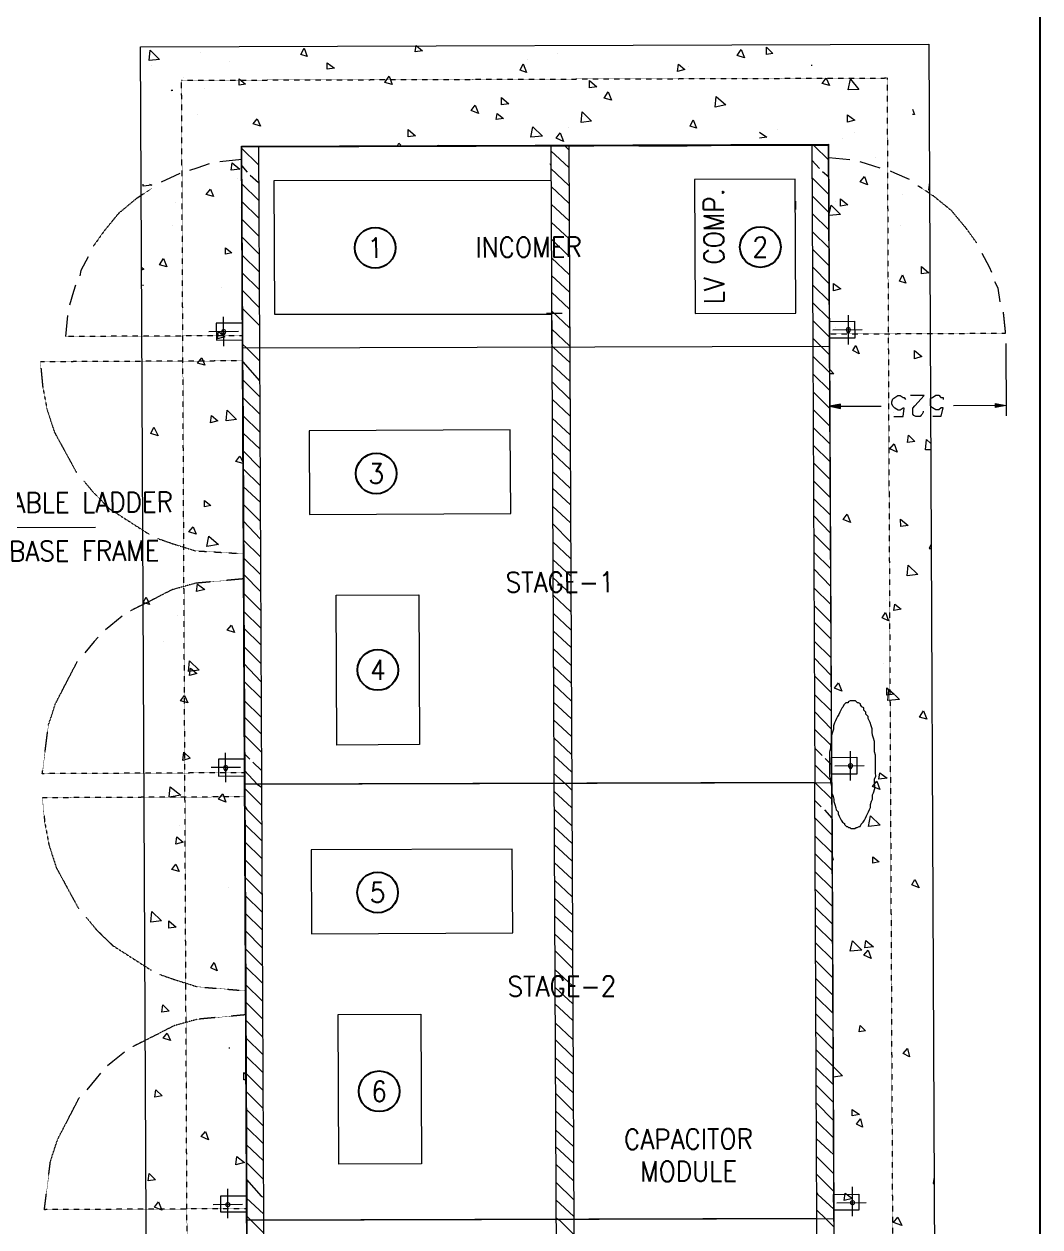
# Model space of a CAD drawing. Header units: metres. Extents: x 841183 to 1048542, y 259326 to 317714.
# Drawn here: x 886673 to 889702, y 266309 to 269896 of the extents above; entities that cross this region are included whole.
import ezdxf
from ezdxf.enums import TextEntityAlignment as Align

# ---------------------------------------------------------------- set-up
doc = ezdxf.new("R2010")
doc.units = ezdxf.units.M
doc.linetypes.add('PDF_IMPORT', pattern=[1, 0.8, -0.2])
for name, color, linetype in [('PDF_Geometry', 7, 'Continuous'), ('PDF_Solid Fills', 7, 'Continuous'), ('TIP - FENCE', 2, 'Continuous')]:
    doc.layers.add(name, color=color, linetype=linetype)
doc.styles.add('romans', font='romans.shx', dxfattribs={"width": 0.85})
doc.linetypes.add('FENCELINE2', pattern='A,0.25,-0.1,[132,ltypeshp.shx,S=0.1,R=0,X=-0.1,Y=0],-0.1,1', length=1.45)

# ---------------------------------------------------------------- blocks, each defined once
blk = doc.blocks.new('CAP-2')
at = {"color": 252, "ltscale": 20}
for centre in [(5346.602864850312, 7022.911624262342), (6494.856027651345, 7019.786624262284), (5346.602864850312, 6349.80752534495), (5348.423457131954, 5764.291620473261), (5344.782272568671, 5100.618858590897), (5346.602864850312, 4507.80566623999)]:
    blk.add_circle(centre, 60.67079794721212, dxfattribs=at)
at = {"layer": 'PDF_Geometry', "color": 252, "lineweight": 18}
for points in [[(4649.985957132187, 1225.229120473028), (4649.985957132187, 7625.229120473319), (6999.985957132187, 7622.104120473261), (6999.985957132187, 1222.10412047297)], [(4674.985957131954, 7584.604120473319), (4678.110957132187, 7615.854120473319), (4706.235957131954, 7587.729120473319)], [(5146.860957132187, 7593.979120473319), (5128.110957131954, 7600.229120473377), (5137.485957131954, 7618.979120473319)], [(5490.610957132187, 7609.604120473319), (5468.735957131954, 7606.479120473319), (5471.860957132187, 7625.229120473319)], [(6449.985957132187, 7584.604120473261), (6428.110957132187, 7590.854120473261), (6440.610957132187, 7609.604120473261)], [(6534.360957131954, 7597.104120473319), (6515.610957132187, 7593.979120473319), (6515.610957132187, 7615.854120473261)], [(5228.110957132187, 7559.604120473319), (5206.235957132187, 7556.479120473319), (5206.235957132187, 7575.229120473319)], [(5799.985957132187, 7543.979120473261), (5781.235957131954, 7550.229120473261), (5790.610957132187, 7568.979120473261)], [(5399.985957131954, 7509.604120473319), (5378.110957132187, 7515.854120473319), (5390.610957132187, 7534.604120473319)], [(6271.860957132187, 7550.229120473261), (6249.985957131954, 7543.979120473261), (6253.110957132187, 7565.854120473261)], [(4962.485957132187, 7512.729120473319), (4943.735957132187, 7509.604120473319), (4943.735957132187, 7528.354120473319)], [(6009.360957132187, 7500.229120473203), (5987.485957132187, 7497.104120473261), (5987.485957132187, 7518.979120473319)], [(6703.110957132187, 7500.229120473203), (6681.235957132187, 7506.479120473261), (6693.735957132187, 7522.104120473261)], [(6759.360957132187, 7487.729120473261), (6765.610957131954, 7518.979120473319), (6790.610957132187, 7487.729120473261)], [(5746.860957131954, 7450.229120473261), (5724.985957132187, 7447.104120473261), (5724.985957132187, 7468.979120473261)], [(6053.110957131954, 7459.604120473261), (6031.235957132187, 7465.854120473261), (6043.735957132187, 7484.604120473261)], [(6362.485957132187, 7437.729120473261), (6365.610957131954, 7468.979120473261), (6393.735957132187, 7443.979120473261)], [(5656.235957132187, 7422.104120473377), (5634.360957132187, 7431.479120473319), (5646.860957132187, 7447.104120473319)], [(5962.485957132187, 7393.979120473261), (5965.610957131954, 7425.229120473261), (5993.735957132187, 7397.104120473261)], [(5006.235957131954, 7387.729120473319), (4984.360957132187, 7393.979120473319), (4996.860957132187, 7409.604120473319)], [(5731.235957132187, 7406.479120473319), (5709.360957132187, 7403.354120473319), (5712.485957131954, 7422.104120473377)], [(6306.235957132187, 7375.229120473261), (6287.485957132187, 7381.479120473203), (6296.860957131954, 7400.229120473261)], [(6778.110957132187, 7397.104120473261), (6756.235957132187, 7390.854120473261), (6756.235957132187, 7412.729120473261)], [(5468.735957131954, 7356.479120473319), (5446.860957131954, 7353.354120473319), (5446.860957131954, 7375.229120473319)], [(5812.485957132187, 7350.229120473319), (5818.735957132187, 7381.479120473319), (5846.860957131954, 7353.354120473319)], [(5909.360957131954, 7337.729120473319), (5887.485957132187, 7347.104120473319), (5899.985957132187, 7362.729120473319)], [(6699.985957132187, 7325.229120473261), (6699.985957132187, 1522.10412047297), (4949.985957132187, 1525.229120473028), (4949.985957132187, 7328.354120473319)], [(4943.735957132187, 7259.604120473319), (4918.735957131954, 7256.479120473319), (4921.860957132187, 7278.354120473319)], [(6299.985957132187, 6822.104120473203), (6599.985957132187, 6822.104120473203), (6599.985957132187, 7222.104120473261), (6299.985957132187, 7222.104120473261)], [(6815.610957132187, 7203.354120473203), (6793.735957132187, 7212.729120473261), (6806.235957131954, 7228.354120473261)], [(4865.610957131954, 7178.354120473319), (4843.735957131954, 7184.604120473319), (4856.235957131954, 7200.229120473319)], [(6699.985957132187, 7112.729120473261), (6706.235957132187, 7143.979120473203), (6734.360957132187, 7115.854120473261)], [(6756.235957132187, 7143.979120473203), (6734.360957132187, 7140.854120473203), (6734.360957132187, 7162.729120473261)], [(4918.735957131954, 7009.604120473319), (4899.985957131954, 7006.479120473261), (4899.985957131954, 7025.229120473261)], [(4724.985957132187, 6968.979120473261), (4703.110957131954, 6975.229120473319), (4715.610957131954, 6993.979120473319)], [(6996.860957132187, 6940.854120473203), (6974.985957131954, 6937.729120473261), (6974.985957131954, 6959.604120473203)], [(6928.110957131954, 6909.604120473261), (6909.360957132187, 6915.854120473261), (6918.735957132187, 6934.604120473261)], [(6734.360957132187, 6893.979120473261), (6712.485957132187, 6887.729120473203), (6712.485957132187, 6909.604120473261)], [(4871.860957131954, 6800.229120473319), (4871.860957131954, 6750.229120473319), (4949.985957132187, 6750.229120473319), (4949.985957132187, 6800.229120473319)], [(6774.985957132187, 6797.104120473261), (6774.985957132187, 6747.104120473261), (6699.985957132187, 6747.104120473261), (6699.985957132187, 6797.104120473261)], [(4896.860957131954, 6759.604120473319), (4874.985957132187, 6753.354120473319), (4878.110957131954, 6775.229120473319)], [(6787.485957132187, 6700.229120473203), (6768.735957132187, 6709.604120473203), (6778.110957132187, 6725.229120473203)], [(6974.985957131954, 6690.854120473261), (6953.110957132187, 6684.604120473203), (6953.110957132187, 6709.604120473203)], [(4837.485957131954, 6675.229120473319), (4815.610957131954, 6681.479120473319), (4828.110957132187, 6697.104120473319)], [(4899.985957131954, 6509.604120473261), (4903.110957132187, 6540.854120473319), (4931.235957131954, 6512.729120473319)], [(4874.985957132187, 6509.604120473261), (4853.110957131954, 6503.354120473261), (4856.235957131954, 6525.229120473261)], [(4696.860957131954, 6465.854120473261), (4674.985957131954, 6472.104120473261), (4684.360957132187, 6490.854120473261)], [(5746.860957131954, 6228.354120473261), (5746.860957131954, 6478.354120473261), (5146.860957132187, 6478.354120473261), (5146.860957132187, 6228.354120473261)], [(6953.110957132187, 6437.729120473261), (6931.235957132187, 6434.604120473203), (6934.360957132187, 6456.479120473261)], [(6899.985957132187, 6406.479120473203), (6878.110957132187, 6415.854120473203), (6890.610957132187, 6431.479120473203)], [(4853.110957131954, 6256.479120473261), (4834.360957132187, 6253.354120473261), (4834.360957132187, 6272.104120473261)], [(6759.360957132187, 6197.104120473203), (6737.485957131954, 6206.479120473203), (6749.985957132187, 6222.104120473203)], [(6931.235957132187, 6187.729120473203), (6909.360957132187, 6184.604120473203), (6909.360957132187, 6206.479120473203)], [(4809.360957131954, 6172.104120473261), (4787.485957132187, 6178.354120473261), (4799.985957132187, 6193.979120473261)], [(4840.610957132187, 6134.604120473261), (4846.860957132187, 6165.854120473261), (4874.985957132187, 6140.854120473261)], [(6928.110957131954, 6037.729120473203), (6931.235957132187, 6068.979120473203), (6959.360957132187, 6040.854120473203)], [(4834.360957132187, 6006.479120473203), (4809.360957131954, 6000.229120473261), (4812.485957132187, 6022.104120473203)], [(4668.735957131954, 5962.729120473203), (4649.985957132187, 5968.979120473261), (4659.360957131954, 5984.604120473203)], [(5471.860957132187, 5540.854120473261), (5224.985957131954, 5540.854120473261), (5224.985957131954, 5987.729120473261), (5471.860957132187, 5987.729120473261)], [(6871.860957132187, 5903.354120473203), (6853.110957131954, 5912.729120473203), (6862.485957132187, 5928.354120473203)], [(6909.360957132187, 5937.729120473203), (6887.485957131954, 5934.604120473203), (6890.610957132187, 5953.354120473203)], [(4921.860957132187, 5878.354120473261), (4899.985957131954, 5884.604120473203), (4912.485957131954, 5900.229120473261)], [(4784.360957131954, 5762.729120473203), (4787.485957132187, 5793.979120473261), (4815.610957131954, 5765.854120473203)], [(4809.360957131954, 5756.479120473261), (4787.485957132187, 5750.229120473203), (4790.610957131954, 5772.104120473261)], [(6731.235957131954, 5693.979120473203), (6709.360957132187, 5703.354120473145), (6721.860957132187, 5718.979120473145)], [(6887.485957131954, 5684.604120473145), (6865.610957132187, 5681.479120473145), (6865.610957132187, 5703.354120473145)], [(4781.235957131954, 5668.979120473261), (4759.360957132187, 5675.229120473261), (4771.860957132187, 5690.854120473203)], [(6762.485957132187, 5665.854120473203), (6759.360957132187, 5665.854120473203), (6756.235957132187, 5665.854120473203), (6749.985957132187, 5662.729120473145), (6749.985957132187, 5659.604120473145), (6743.735957132187, 5659.604120473145), (6740.610957132187, 5656.479120473203), (6737.485957131954, 5653.354120473203), (6734.360957132187, 5647.104120473145), (6731.235957131954, 5643.979120473145), (6728.110957132187, 5637.729120473203), (6724.985957131954, 5631.479120473203), (6721.860957132187, 5625.229120473145), (6718.735957132187, 5618.979120473145), (6715.610957132187, 5612.729120473203), (6712.485957132187, 5606.479120473203), (6709.360957132187, 5600.229120473145), (6706.235957132187, 5590.854120473203), (6706.235957132187, 5581.479120473145), (6703.110957132187, 5572.104120473203), (6699.985957132187, 5562.729120473145), (6699.985957132187, 5553.354120473203), (6699.985957132187, 5543.979120473145), (6696.860957132187, 5534.604120473203), (6696.860957132187, 5525.229120473145), (6693.735957132187, 5512.729120473145), (6693.735957132187, 5503.354120473145), (6693.735957132187, 5493.979120473203), (6693.735957132187, 5481.479120473145), (6693.735957132187, 5472.104120473203), (6693.735957132187, 5462.729120473145), (6693.735957132187, 5450.229120473145), (6693.735957132187, 5440.854120473145), (6696.860957132187, 5431.479120473203), (6696.860957132187, 5422.104120473145), (6699.985957132187, 5409.604120473145), (6699.985957132187, 5403.354120473145), (6699.985957132187, 5390.854120473145), (6703.110957132187, 5384.604120473145), (6706.235957132187, 5372.104120473203), (6706.235957132187, 5365.854120473145), (6709.360957132187, 5356.479120473203), (6712.485957132187, 5347.104120473145), (6712.485957132187, 5340.854120473145), (6718.735957132187, 5334.604120473145), (6718.735957132187, 5328.354120473145), (6721.860957132187, 5322.104120473145), (6724.985957131954, 5315.854120473203), (6728.110957132187, 5309.604120473203), (6731.235957131954, 5303.354120473145), (6737.485957131954, 5300.229120473145), (6737.485957131954, 5297.104120473203), (6743.735957132187, 5290.854120473145), (6746.860957132187, 5290.854120473145), (6749.985957132187, 5287.729120473145), (6753.110957132187, 5287.729120473145), (6756.235957132187, 5284.604120473145), (6762.485957132187, 5284.604120473145), (6765.610957131954, 5284.604120473145), (6768.735957132187, 5284.604120473145), (6771.860957131954, 5287.729120473145), (6774.985957132187, 5287.729120473145), (6781.235957132187, 5290.854120473145), (6784.360957132187, 5290.854120473145), (6787.485957132187, 5297.104120473203), (6790.610957132187, 5300.229120473145), (6793.735957132187, 5303.354120473145), (6796.860957132187, 5309.604120473203), (6799.985957132187, 5315.854120473203), (6803.110957132187, 5322.104120473145), (6806.235957131954, 5328.354120473145), (6809.360957132187, 5334.604120473145), (6812.485957131954, 5340.854120473145), (6815.610957132187, 5347.104120473145), (6815.610957132187, 5356.479120473203), (6818.735957132187, 5365.854120473145), (6821.860957132187, 5372.104120473203), (6821.860957132187, 5384.604120473145), (6824.985957132187, 5390.854120473145), (6828.110957132187, 5403.354120473145), (6828.110957132187, 5409.604120473145), (6828.110957132187, 5422.104120473145), (6828.110957132187, 5431.479120473203), (6831.235957132187, 5440.854120473145), (6831.235957132187, 5450.229120473145), (6831.235957132187, 5462.729120473145), (6831.235957132187, 5472.104120473203), (6831.235957132187, 5481.479120473145), (6831.235957132187, 5493.979120473203), (6831.235957132187, 5503.354120473145), (6828.110957132187, 5512.729120473145), (6828.110957132187, 5525.229120473145), (6828.110957132187, 5534.604120473203), (6828.110957132187, 5543.979120473145), (6824.985957132187, 5553.354120473203), (6821.860957132187, 5562.729120473145), (6821.860957132187, 5572.104120473203), (6821.860957132187, 5581.479120473145), (6818.735957132187, 5590.854120473203), (6815.610957132187, 5600.229120473145), (6812.485957131954, 5606.479120473203), (6809.360957132187, 5612.729120473203), (6809.360957132187, 5618.979120473145), (6803.110957132187, 5625.229120473145), (6803.110957132187, 5631.479120473203), (6796.860957132187, 5637.729120473203), (6796.860957132187, 5643.979120473145), (6790.610957132187, 5647.104120473145), (6787.485957132187, 5653.354120473203), (6787.485957132187, 5656.479120473203), (6781.235957132187, 5659.604120473145), (6778.110957132187, 5659.604120473145), (6774.985957132187, 5662.729120473145), (6771.860957131954, 5665.854120473203), (6768.735957132187, 5665.854120473203)], [(6984.360957132187, 5609.604120473203), (6962.485957132187, 5615.854120473203), (6974.985957131954, 5634.604120473203)], [(4787.485957132187, 5503.354120473203), (4765.610957132187, 5497.104120473261), (4768.735957131954, 5522.104120473203)], [(4871.860957131954, 5500.229120473261), (4871.860957131954, 5450.229120473203), (4949.985957132187, 5450.229120473203), (4949.985957132187, 5500.229120473261)], [(6774.985957132187, 5497.104120473203), (6774.985957132187, 5447.104120473145), (6699.985957132187, 5447.104120473145), (6699.985957132187, 5497.104120473203)], [(4724.985957132187, 5387.729120473203), (4728.110957131954, 5418.979120473261), (4759.360957132187, 5393.979120473203)], [(6843.735957132187, 5400.229120473145), (6821.860957132187, 5409.604120473145), (6834.360957132187, 5425.229120473145)], [(6865.610957132187, 5434.604120473203), (6840.610957132187, 5431.479120473203), (6843.735957132187, 5450.229120473145)], [(4893.735957131954, 5372.104120473261), (4871.860957131954, 5381.479120473261), (4884.360957131954, 5397.104120473203)], [(6809.360957132187, 5290.854120473145), (6815.610957132187, 5322.104120473145), (6843.735957132187, 5293.979120473203)], [(4765.610957132187, 5253.354120473261), (4743.735957131954, 5247.104120473203), (4746.860957132187, 5268.979120473203)], [(5746.860957131954, 4978.354120473203), (5746.860957131954, 5228.354120473203), (5146.860957132187, 5228.354120473203), (5146.860957132187, 4978.354120473203)], [(4753.110957132187, 5165.854120473203), (4731.235957132187, 5172.104120473203), (4743.735957131954, 5187.729120473203)], [(6840.610957132187, 5184.604120473145), (6821.860957132187, 5181.479120473145), (6821.860957132187, 5200.229120473145)], [(6959.360957132187, 5106.479120473145), (6937.485957132187, 5115.854120473203), (6946.860957132187, 5131.479120473203)], [(4668.735957131954, 5015.854120473203), (4671.860957132187, 5047.104120473203), (4699.985957131954, 5018.979120473261)], [(4743.735957131954, 5000.229120473261), (4721.860957131954, 4997.104120473203), (4721.860957131954, 5018.979120473261)], [(6753.110957132187, 4918.979120473086), (6759.360957132187, 4950.229120473145), (6787.485957132187, 4922.104120473086)], [(6821.860957132187, 4931.479120473145), (6796.860957132187, 4928.354120473145), (6799.985957132187, 4950.229120473145)], [(6815.610957132187, 4897.104120473203), (6793.735957132187, 4906.479120473145), (6806.235957131954, 4922.104120473086)], [(4865.610957131954, 4868.979120473203), (4846.860957132187, 4878.354120473203), (4856.235957131954, 4893.979120473203)], [(4721.860957131954, 4750.229120473203), (4699.985957131954, 4747.104120473145), (4703.110957131954, 4768.979120473203)], [(5471.860957132187, 4290.854120473203), (5224.985957131954, 4290.854120473203), (5224.985957131954, 4737.729120473203), (5471.860957132187, 4737.729120473203)], [(4724.985957132187, 4662.729120473145), (4703.110957131954, 4668.979120473203), (4715.610957131954, 4684.604120473145)], [(6796.860957132187, 4681.479120473086), (6778.110957132187, 4678.354120473145), (6781.235957132187, 4697.104120473145)], [(6928.110957131954, 4603.354120473086), (6909.360957132187, 4612.729120473145), (6921.860957132187, 4628.354120473145)], [(4699.985957131954, 4497.104120473203), (4678.110957132187, 4493.979120473203), (4681.235957131954, 4515.854120473203)], [(6778.110957132187, 4431.479120473145), (6756.235957132187, 4428.354120473145), (6756.235957132187, 4447.104120473086)], [(6787.485957132187, 4393.979120473145), (6768.735957132187, 4403.354120473086), (6781.235957132187, 4418.979120473086)], [(4837.485957131954, 4365.854120473145), (4815.610957131954, 4375.229120473203), (4828.110957132187, 4390.854120473145)], [(4943.735957132187, 4297.104120473203), (4918.735957131954, 4290.854120473203), (4921.860957132187, 4315.854120473203)], [(4678.110957132187, 4247.104120473145), (4656.235957131954, 4243.979120473145), (4659.360957131954, 4265.854120473145)], [(4871.860957131954, 4197.104120473203), (4871.860957131954, 4150.229120473145), (4949.985957132187, 4150.229120473145), (4949.985957132187, 4197.104120473203)], [(6756.235957132187, 4181.479120473086), (6731.235957131954, 4175.229120473145), (6734.360957132187, 4197.104120473145)], [(4696.860957131954, 4156.479120473203), (4674.985957131954, 4165.854120473145), (4687.485957131954, 4181.479120473203)], [(6774.985957132187, 4193.979120473145), (6774.985957132187, 4147.104120473086), (6699.985957132187, 4147.104120473086), (6699.985957132187, 4193.979120473145)], [(6903.110957132187, 4100.229120473086), (6878.110957132187, 4109.604120473145), (6890.610957132187, 4125.229120473086)]]:
    blk.add_lwpolyline(points, close=True, dxfattribs=at)
for points in [[(4828.110957132187, 7606.479120473319), (4828.110957132187, 7606.479120473319)], [(4681.235957131954, 7568.979120473319), (4681.235957131954, 7568.979120473319)], [(4915.610957132187, 7581.479120473377), (4915.610957132187, 7581.479120473377)], [(5803.110957132187, 7581.479120473377), (5803.110957132187, 7581.479120473377)], [(5893.735957132187, 7600.229120473377), (5893.735957132187, 7600.229120473377)], [(4778.110957131954, 7534.604120473319), (4778.110957131954, 7534.604120473319)], [(6284.360957131954, 7559.604120473203), (6284.360957131954, 7559.604120473203)], [(6649.985957131954, 7562.729120473261), (6649.985957131954, 7559.604120473203)], [(4740.610957132187, 7493.979120473319), (4743.735957131954, 7497.104120473319), (4743.735957131954, 7493.979120473319)], [(4840.610957132187, 7500.229120473319), (4840.610957132187, 7500.229120473319)], [(5728.110957132187, 7450.229120473319), (5728.110957132187, 7450.229120473319)], [(6949.985957132187, 7428.354120473261), (6956.235957132187, 7412.729120473261), (6949.985957132187, 7412.729120473261)], [(4818.735957131954, 7422.104120473377), (4818.735957131954, 7422.104120473377)], [(5924.985957132187, 7378.354120473319), (5924.985957132187, 7378.354120473319)], [(6493.735957131954, 7362.729120473261), (6515.610957132187, 7347.104120473261), (6493.735957131954, 7343.979120473261)], [(6546.860957132187, 7368.979120473261), (6546.860957132187, 7368.979120473261)], [(6778.110957132187, 7359.604120473261), (6778.110957132187, 7359.604120473261)], [(4771.860957132187, 7347.104120473319), (4771.860957132187, 7347.104120473319)], [(6699.985957132187, 5422.104120473145), (6699.985957132187, 7322.104120473203), (4949.985957132187, 7325.229120473261), (4949.985957132187, 5425.229120473203), (4949.985957132187, 3925.229120473145), (4949.985957132187, 1525.229120473028)], [(4949.985957132187, 7322.104120473261), (4999.985957131954, 7272.104120473319)], [(4999.985957131954, 7325.229120473261), (4999.985957131954, 7325.229120473261)], [(4999.985957131954, 7325.229120473261), (4999.985957131954, 6725.229120473261), (4999.985957131954, 5425.229120473203), (4999.985957131954, 1525.229120473028)], [(5415.610957131954, 7328.354120473319), (5418.735957132187, 7334.604120473319), (5424.985957132187, 7328.354120473319)], [(5537.485957131954, 7331.479120473319), (5537.485957131954, 7331.479120473319)], [(5871.860957132187, 7322.104120473203), (5871.860957132187, 1522.10412047297)], [(5915.610957132187, 7322.104120473203), (5924.985957131954, 7312.729120473261)], [(5924.985957131954, 7322.104120473203), (5924.985957131954, 1522.10412047297)], [(6278.110957132187, 7322.104120473203), (6134.360957131954, 7322.104120473203)], [(6649.985957131954, 7322.104120473203), (6649.985957131954, 6722.104120473203), (6649.985957131954, 5422.104120473145)], [(6656.235957131954, 7322.104120473203), (6699.985957132187, 7278.354120473261)], [(6740.610957132187, 7340.854120473261), (6740.610957132187, 7340.854120473261)], [(4949.985957132187, 7287.729120473319), (4884.360957131954, 7281.479120473319)], [(5871.860957132187, 7309.604120473261), (5924.985957131954, 7259.604120473203)], [(6762.485957132187, 7278.354120473261), (6699.985957132187, 7284.604120473261)], [(6840.610957132187, 7284.604120473261), (6840.610957132187, 7284.604120473261)], [(4765.610957132187, 7247.104120473319), (4749.985957131954, 7240.854120473319), (4709.360957131954, 7222.104120473261)], [(4853.110957131954, 7275.229120473319), (4815.610957131954, 7262.729120473261), (4793.735957132187, 7256.479120473319)], [(4949.985957132187, 7268.979120473319), (4965.610957131954, 7250.229120473319)], [(5868.735957132187, 7272.104120473261), (5871.860957132187, 7265.854120473261)], [(5871.860957132187, 7256.479120473261), (5924.985957131954, 7206.479120473261)], [(6649.985957131954, 7278.354120473261), (6671.860957132187, 7253.354120473261)], [(6853.110957131954, 7253.354120473261), (6834.360957132187, 7259.604120473203), (6793.735957132187, 7272.104120473261)], [(4649.985957132187, 7215.854120473319), (4649.985957132187, 7215.854120473319)], [(4649.985957132187, 7215.854120473319), (4649.985957132187, 7215.854120473319)], [(4674.985957131954, 7215.854120473319), (4681.235957131954, 7212.729120473319), (4656.235957131954, 7209.604120473319), (4656.235957131954, 7215.854120473319)], [(4937.485957131954, 7231.479120473319), (4937.485957131954, 7231.479120473319)], [(4949.985957132187, 7215.854120473319), (4999.985957131954, 7165.854120473319)], [(4974.985957131954, 7240.854120473319), (4999.985957131954, 7218.979120473319)], [(5871.860957132187, 6822.104120473203), (5046.860957131954, 6825.229120473261), (5046.860957131954, 7225.229120473319), (5871.860957132187, 7222.104120473261)], [(6649.985957131954, 7225.229120473261), (6699.985957132187, 7175.229120473261)], [(6681.235957132187, 7243.979120473261), (6699.985957132187, 7228.354120473261)], [(6940.610957132187, 7218.979120473203), (6896.860957132187, 7237.729120473261), (6884.360957132187, 7243.979120473261)], [(6999.985957132187, 7209.604120473261), (6996.860957132187, 7187.729120473261), (6999.985957132187, 7187.729120473261)], [(6999.985957132187, 7209.604120473261), (6999.985957132187, 7209.604120473261)], [(5871.860957132187, 7203.354120473203), (5924.985957131954, 7153.354120473261)], [(6918.735957132187, 7175.229120473261), (6918.735957132187, 7175.229120473261)], [(4753.110957132187, 7159.604120473319), (4753.110957132187, 7159.604120473319)], [(4946.860957131954, 7143.979120473261), (4946.860957131954, 7143.979120473261)], [(4949.985957132187, 7162.729120473261), (4999.985957131954, 7112.729120473319)], [(5871.860957132187, 7150.229120473261), (5924.985957131954, 7100.229120473203)], [(6599.985957132187, 7156.479120473261), (6599.985957132187, 7131.479120473261)], [(6649.985957131954, 7172.104120473261), (6699.985957132187, 7122.104120473203)], [(6699.985957132187, 7156.479120473261), (6699.985957132187, 7131.479120473261)], [(6718.735957132187, 7153.354120473261), (6718.735957132187, 7153.354120473261)], [(6734.360957132187, 7150.229120473261), (6734.360957132187, 7150.229120473261)], [(4949.985957132187, 7109.604120473319), (4999.985957131954, 7059.604120473319)], [(6649.985957131954, 7118.979120473203), (6699.985957132187, 7068.979120473261)], [(4743.735957131954, 7090.854120473319), (4743.735957131954, 7090.854120473319)], [(5871.860957132187, 7097.104120473261), (5924.985957131954, 7047.104120473261)], [(6649.985957131954, 7065.854120473261), (6699.985957132187, 7015.854120473261)], [(6912.485957132187, 7081.479120473203), (6912.485957132187, 7081.479120473203)], [(4949.985957132187, 7056.479120473319), (4999.985957131954, 7006.479120473261)], [(5871.860957132187, 7047.104120473261), (5924.985957131954, 6993.979120473261)], [(4490.610957131954, 7000.229120473319), (4468.735957131954, 6959.604120473319), (4465.610957131954, 6943.979120473261)], [(4949.985957132187, 7003.354120473261), (4999.985957131954, 6953.354120473319)], [(6649.985957131954, 7012.729120473261), (6699.985957132187, 6962.729120473203)], [(7184.360957132187, 6940.854120473203), (7178.110957132187, 6956.479120473261), (7156.235957132187, 6997.104120473261)], [(4649.985957132187, 6968.979120473261), (4656.235957131954, 6962.729120473261), (4649.985957132187, 6959.604120473319)], [(5871.860957132187, 6990.854120473261), (5924.985957131954, 6940.854120473203)], [(6649.985957131954, 6959.604120473203), (6699.985957132187, 6909.604120473261)], [(4949.985957132187, 6950.229120473319), (4999.985957131954, 6900.229120473319)], [(5871.860957132187, 6937.729120473261), (5924.985957131954, 6887.729120473203)], [(4453.110957131954, 6915.854120473319), (4446.860957132187, 6897.104120473319), (4434.360957132187, 6856.479120473319)], [(4653.110957131954, 6915.854120473319), (4653.110957131954, 6912.729120473319)], [(4887.485957132187, 6906.479120473261), (4887.485957132187, 6906.479120473261)], [(4949.985957132187, 6897.104120473319), (4999.985957131954, 6847.104120473261)], [(5871.860957132187, 6887.729120473203), (5924.985957131954, 6837.729120473261)], [(6649.985957131954, 6906.479120473203), (6699.985957132187, 6856.479120473261)], [(7209.360957132187, 6853.354120473261), (7203.110957132187, 6893.979120473261), (7193.735957132187, 6912.729120473261)], [(6649.985957131954, 6853.354120473261), (6699.985957132187, 6803.354120473203)], [(4428.110957132187, 6825.229120473261), (4421.860957131954, 6762.729120473261)], [(4893.735957131954, 6731.479120473261), (4893.735957131954, 6818.979120473319)], [(4949.985957132187, 6843.979120473261), (4993.735957131954, 6800.229120473319), (4999.985957131954, 6793.979120473319)], [(5856.235957131954, 6825.229120473261), (5903.110957131954, 6825.229120473261)], [(5871.860957132187, 6837.729120473261), (5871.860957132187, 6628.354120473261)], [(5871.860957132187, 6831.479120473261), (5924.985957131954, 6781.479120473203)], [(6756.235957132187, 6728.354120473203), (6756.235957132187, 6815.854120473261)], [(6649.985957131954, 6800.229120473203), (6653.110957132187, 6797.104120473261), (6699.985957132187, 6750.229120473261)], [(4937.485957131954, 6775.229120473319), (4849.985957131954, 6775.229120473319)], [(5871.860957132187, 6778.354120473261), (5924.985957131954, 6728.354120473203)], [(6649.985957131954, 6747.104120473261), (6674.985957132187, 6722.104120473203), (6699.985957132187, 6697.104120473261)], [(6709.360957132187, 6772.104120473261), (6796.860957132187, 6772.104120473261)], [(6718.735957132187, 6778.354120473261), (6718.735957132187, 6778.354120473261)], [(4949.985957132187, 6737.729120473319), (4962.485957132187, 6725.229120473261), (4999.985957131954, 6687.729120473261)], [(6699.985957132187, 6722.104120473203), (4949.985957132187, 6725.229120473261)], [(5871.860957132187, 6728.354120473203), (5878.110957132187, 6722.104120473203), (5924.985957131954, 6678.354120473261)], [(6699.985957132187, 6728.354120473203), (6699.985957132187, 6512.729120473261)], [(7224.985957132187, 6728.354120473203), (7224.985957132187, 6512.729120473261)], [(4949.985957132187, 6684.604120473261), (4999.985957131954, 6628.354120473261)], [(5871.860957132187, 6672.104120473261), (5924.985957131954, 6622.104120473203)], [(6649.985957131954, 6693.979120473261), (6696.860957132187, 6647.104120473203), (6699.985957132187, 6643.979120473203)], [(4949.985957132187, 6656.479120473261), (4949.985957132187, 6037.729120473261)], [(6649.985957131954, 6640.854120473203), (6699.985957132187, 6590.854120473203)], [(6699.985957132187, 6653.354120473203), (6712.485957132187, 6640.854120473203), (6699.985957132187, 6640.854120473203)], [(4949.985957132187, 6631.479120473319), (4999.985957131954, 6581.479120473319)], [(5871.860957132187, 6622.104120473203), (5924.985957131954, 6568.979120473261)], [(4949.985957132187, 6578.354120473319), (4999.985957131954, 6528.354120473261)], [(4949.985957132187, 6497.104120473261), (4949.985957132187, 6572.104120473319)], [(5871.860957132187, 6568.979120473261), (5924.985957131954, 6518.979120473203)], [(6649.985957131954, 6587.729120473203), (6699.985957132187, 6537.729120473261)], [(6890.610957132187, 6512.729120473261), (6918.735957132187, 6512.729120473261), (6921.860957132187, 6537.729120473261), (6918.735957132187, 6537.729120473261), (6909.360957132187, 6531.479120473203), (6903.110957132187, 6531.479120473203), (6893.735957132187, 6537.729120473261), (6887.485957131954, 6543.979120473203), (6884.360957132187, 6550.229120473203), (6884.360957132187, 6556.479120473261), (6887.485957131954, 6565.854120473203), (6893.735957132187, 6568.979120473261), (6903.110957132187, 6575.229120473261), (6909.360957132187, 6575.229120473261), (6918.735957132187, 6568.979120473261), (6921.860957132187, 6568.979120473261), (6924.985957132187, 6562.729120473203)], [(6978.110957132187, 6528.354120473203), (6978.110957132187, 6525.229120473203), (6974.985957131954, 6518.979120473203), (6971.860957132187, 6515.854120473261), (6968.735957131954, 6512.729120473261), (6956.235957132187, 6512.729120473261), (6949.985957132187, 6515.854120473261), (6946.860957132187, 6518.979120473203), (6946.860957132187, 6525.229120473203), (6946.860957132187, 6531.479120473203), (6946.860957132187, 6537.729120473261), (6953.110957132187, 6543.979120473203), (6981.235957132187, 6575.229120473261), (6940.610957132187, 6575.229120473261)], [(7006.235957132187, 6512.729120473261), (7031.235957132187, 6512.729120473261), (7037.485957132187, 6537.729120473261), (7031.235957132187, 6537.729120473261), (7024.985957132187, 6531.479120473203), (7015.610957132187, 6531.479120473203), (7006.235957132187, 6537.729120473261), (6999.985957132187, 6543.979120473203), (6999.985957132187, 6550.229120473203), (6999.985957132187, 6556.479120473261), (6999.985957132187, 6565.854120473203), (7006.235957132187, 6568.979120473261), (7015.610957132187, 6575.229120473261), (7024.985957132187, 6575.229120473261), (7031.235957132187, 6568.979120473261), (7037.485957132187, 6568.979120473261), (7037.485957132187, 6562.729120473203)], [(6649.985957131954, 6534.604120473203), (6699.985957132187, 6484.604120473203)], [(6731.235957131954, 6543.979120473203), (6853.110957131954, 6543.979120473203)], [(7193.735957132187, 6543.979120473203), (7068.735957132187, 6543.979120473203)], [(3874.985957132187, 6503.354120473086), (4209.360957131954, 6193.979120473086), (4509.360957132187, 6193.979120473086)], [(4949.985957132187, 6525.229120473261), (4999.985957131954, 6475.229120473261)], [(5871.860957132187, 6512.729120473261), (5924.985957131954, 6462.729120473203)], [(6890.610957132187, 6525.229120473203), (6890.610957132187, 6525.229120473203)], [(4949.985957132187, 6472.104120473261), (4999.985957131954, 6425.229120473261)], [(5871.860957132187, 6462.729120473203), (5924.985957131954, 6412.729120473203)], [(6649.985957131954, 6481.479120473203), (6699.985957132187, 6431.479120473203)], [(6649.985957131954, 6428.354120473203), (6699.985957132187, 6378.354120473261)], [(6999.985957132187, 6412.729120473203), (6984.360957132187, 6412.729120473203), (6987.485957132187, 6443.979120473203), (6999.985957132187, 6431.479120473203)], [(4949.985957132187, 6381.479120473319), (4928.110957132187, 6387.729120473261), (4940.610957131954, 6403.354120473261), (4949.985957132187, 6384.604120473261)], [(4949.985957132187, 6418.979120473261), (4999.985957131954, 6368.979120473261)], [(5871.860957132187, 6409.604120473203), (5924.985957131954, 6359.604120473145)], [(4949.985957132187, 6365.854120473261), (4999.985957131954, 6315.854120473261)], [(5871.860957132187, 6353.354120473203), (5924.985957131954, 6303.354120473203)], [(6649.985957131954, 6375.229120473203), (6699.985957132187, 6325.229120473203)], [(4949.985957132187, 6312.729120473261), (4999.985957131954, 6265.854120473261)], [(6649.985957131954, 6322.104120473203), (6699.985957132187, 6272.104120473203)], [(5871.860957132187, 6303.354120473203), (5924.985957131954, 6253.354120473203)], [(4949.985957132187, 6259.604120473261), (4999.985957131954, 6209.604120473261)], [(5871.860957132187, 6250.229120473203), (5924.985957131954, 6200.229120473203)], [(6649.985957131954, 6268.979120473203), (6699.985957132187, 6218.979120473203)], [(4949.985957132187, 6209.604120473261), (4999.985957131954, 6156.479120473261)], [(6649.985957131954, 6218.979120473203), (6699.985957132187, 6165.854120473203)], [(5871.860957132187, 6197.104120473203), (5924.985957131954, 6143.979120473203)], [(4949.985957132187, 6153.354120473261), (4999.985957131954, 6103.354120473261)], [(5871.860957132187, 6143.979120473203), (5924.985957131954, 6093.979120473203)], [(6649.985957131954, 6162.729120473203), (6699.985957132187, 6112.729120473203)], [(4949.985957132187, 5947.104120473203), (4949.985957132187, 6115.854120473261)], [(4949.985957132187, 6100.229120473261), (4999.985957131954, 6050.229120473261)], [(6649.985957131954, 6109.604120473203), (6699.985957132187, 6059.604120473145)], [(6999.985957132187, 6131.479120473203), (6993.735957132187, 6118.979120473145), (6999.985957132187, 6118.979120473145)], [(5871.860957132187, 6090.854120473203), (5924.985957131954, 6040.854120473203)], [(4949.985957132187, 6050.229120473261), (4999.985957131954, 6000.229120473261)], [(5871.860957132187, 6037.729120473203), (5924.985957131954, 5987.729120473203)], [(6649.985957131954, 6059.604120473145), (6699.985957132187, 6006.479120473203)], [(4949.985957132187, 5993.979120473261), (4999.985957131954, 5943.979120473203)], [(6649.985957131954, 6003.354120473145), (6699.985957132187, 5953.354120473203)], [(5871.860957132187, 5984.604120473203), (5924.985957131954, 5934.604120473203)], [(6865.610957132187, 5962.729120473203), (6865.610957132187, 5962.729120473203)], [(4587.485957131954, 5928.354120473261), (4553.110957131954, 5900.229120473261), (4537.485957131954, 5887.729120473203)], [(4753.110957132187, 5928.354120473261), (4753.110957132187, 5928.354120473261)], [(4949.985957132187, 5940.854120473261), (4999.985957131954, 5890.854120473261)], [(5871.860957132187, 5931.479120473203), (5924.985957131954, 5881.479120473145)], [(6649.985957131954, 5950.229120473203), (6699.985957132187, 5900.229120473145)], [(4949.985957132187, 5890.854120473261), (4999.985957131954, 5840.854120473261)], [(6649.985957131954, 5900.229120473145), (6699.985957132187, 5850.229120473203)], [(4515.610957132187, 5865.854120473203), (4503.110957131954, 5853.354120473261), (4474.985957132187, 5818.979120473261)], [(4709.360957131954, 5853.354120473261), (4709.360957131954, 5853.354120473261)], [(5871.860957132187, 5878.354120473203), (5924.985957131954, 5828.354120473203)], [(4949.985957132187, 5834.604120473261), (4999.985957131954, 5784.604120473203)], [(5871.860957132187, 5825.229120473145), (5924.985957131954, 5775.229120473203)], [(6649.985957131954, 5843.979120473203), (6699.985957132187, 5793.979120473203)], [(4949.985957132187, 5784.604120473203), (4999.985957131954, 5731.479120473261)], [(6649.985957131954, 5793.979120473203), (6699.985957132187, 5740.854120473145)], [(6856.235957132187, 5775.229120473203), (6856.235957132187, 5775.229120473203)], [(5871.860957132187, 5772.104120473203), (5924.985957131954, 5722.104120473145)], [(6649.985957131954, 5740.854120473145), (6699.985957132187, 5690.854120473203)], [(4949.985957132187, 5731.479120473261), (4999.985957131954, 5681.479120473261)], [(5871.860957132187, 5718.979120473145), (5924.985957131954, 5668.979120473203)], [(4949.985957132187, 5675.229120473261), (4999.985957131954, 5625.229120473203)], [(6649.985957131954, 5684.604120473145), (6699.985957132187, 5634.604120473203)], [(6874.985957132187, 5697.104120473203), (6903.110957132187, 5668.979120473203), (6868.735957132187, 5665.854120473203), (6871.860957132187, 5697.104120473203)], [(5871.860957132187, 5665.854120473203), (5924.985957131954, 5615.854120473203)], [(6649.985957131954, 5634.604120473203), (6699.985957132187, 5581.479120473145)], [(4949.985957132187, 5625.229120473203), (4999.985957131954, 5575.229120473261)], [(5871.860957132187, 5612.729120473203), (5924.985957131954, 5562.729120473145)], [(4949.985957132187, 5572.104120473203), (4999.985957131954, 5522.104120473203)], [(5871.860957132187, 5559.604120473145), (5924.985957131954, 5509.604120473145)], [(6649.985957131954, 5581.479120473145), (6699.985957132187, 5531.479120473203)], [(6649.985957131954, 5525.229120473145), (6671.860957132187, 5503.354120473145)], [(4893.735957131954, 5431.479120473261), (4893.735957131954, 5518.979120473261)], [(4949.985957132187, 5515.854120473203), (4965.610957131954, 5500.229120473261)], [(4974.985957131954, 5490.854120473261), (4999.985957131954, 5465.854120473203)], [(5871.860957132187, 5506.479120473145), (5924.985957131954, 5456.479120473203)], [(6681.235957132187, 5493.979120473203), (6699.985957132187, 5475.229120473203)], [(6756.235957132187, 5428.354120473203), (6756.235957132187, 5515.854120473203)], [(4937.485957131954, 5475.229120473261), (4849.985957131954, 5475.229120473261)], [(4949.985957132187, 5465.854120473203), (4987.485957131954, 5425.229120473203), (4999.985957131954, 5415.854120473261)], [(5871.860957132187, 5453.354120473145), (5906.235957132187, 5422.104120473145), (5924.985957131954, 5403.354120473145)], [(6649.985957131954, 5475.229120473203), (6699.985957132187, 5425.229120473145)], [(6709.360957132187, 5472.104120473203), (6796.860957132187, 5472.104120473203)], [(4949.985957132187, 5425.229120473203), (6649.985957131954, 5422.104120473145), (4949.985957132187, 5425.229120473203), (6649.985957131954, 5422.104120473145), (4949.985957132187, 5425.229120473203), (6699.985957132187, 5422.104120473145), (6699.985957132187, 4122.104120473086)], [(4949.985957132187, 2825.229120473086), (6649.985957131954, 2822.104120473028), (6649.985957131954, 4122.104120473086), (6649.985957131954, 5422.104120473145), (6699.985957132187, 5372.104120473203)], [(4949.985957132187, 5412.729120473203), (4999.985957131954, 5362.729120473203)], [(5871.860957132187, 5400.229120473145), (5924.985957131954, 5350.229120473145)], [(4949.985957132187, 5359.604120473261), (4956.235957132187, 5350.229120473203), (4999.985957131954, 5306.479120473203)], [(4949.985957132187, 5356.479120473261), (4949.985957132187, 4753.354120473203)], [(5871.860957132187, 5347.104120473145), (5924.985957131954, 5297.104120473203)], [(6649.985957131954, 5368.979120473203), (6668.735957132187, 5350.229120473145)], [(4949.985957132187, 5247.104120473203), (4949.985957132187, 5318.979120473261)], [(6649.985957131954, 5315.854120473203), (6699.985957132187, 5265.854120473145)], [(6678.110957132187, 5340.854120473145), (6699.985957132187, 5315.854120473203)], [(4756.235957131954, 5303.354120473203), (4756.235957131954, 5303.354120473203)], [(4949.985957132187, 5306.479120473203), (4999.985957131954, 5256.479120473261)], [(5871.860957132187, 5293.979120473203), (5924.985957131954, 5243.979120473145)], [(4949.985957132187, 5253.354120473261), (4999.985957131954, 5203.354120473203)], [(5871.860957132187, 5240.854120473145), (5924.985957131954, 5190.854120473203)], [(6649.985957131954, 5262.729120473145), (6699.985957132187, 5212.729120473145)], [(6649.985957131954, 5209.604120473145), (6699.985957132187, 5159.604120473145)], [(6699.985957132187, 5203.354120473145), (6703.110957132187, 5190.854120473203), (6699.985957132187, 5193.979120473203)], [(4949.985957132187, 5200.229120473261), (4999.985957131954, 5150.229120473203)], [(5871.860957132187, 5187.729120473145), (5924.985957131954, 5137.729120473203)], [(4949.985957132187, 5147.104120473203), (4999.985957131954, 5097.104120473203)], [(5871.860957132187, 5134.604120473203), (5924.985957131954, 5084.604120473145)], [(6649.985957131954, 5156.479120473145), (6699.985957132187, 5106.479120473145)], [(4899.985957131954, 5118.979120473261), (4899.985957131954, 5118.979120473261)], [(4949.985957132187, 5093.979120473203), (4999.985957131954, 5043.979120473203)], [(6649.985957131954, 5103.354120473145), (6699.985957132187, 5053.354120473145)], [(5871.860957132187, 5081.479120473145), (5924.985957131954, 5031.479120473145)], [(4949.985957132187, 5040.854120473203), (4999.985957131954, 4990.854120473203)], [(5871.860957132187, 5028.354120473145), (5924.985957131954, 4978.354120473145)], [(6649.985957131954, 5050.229120473145), (6699.985957132187, 5000.229120473145)], [(4949.985957132187, 4987.729120473203), (4999.985957131954, 4937.729120473203)], [(6649.985957131954, 4997.104120473203), (6699.985957132187, 4947.104120473145)], [(5871.860957132187, 4975.229120473145), (5924.985957131954, 4925.229120473145)], [(4949.985957132187, 4934.604120473203), (4999.985957131954, 4884.604120473203)], [(5871.860957132187, 4925.229120473145), (5924.985957131954, 4872.104120473145)], [(6649.985957131954, 4943.979120473145), (6699.985957132187, 4893.979120473145)], [(4949.985957132187, 4881.479120473261), (4999.985957131954, 4831.479120473203)], [(6649.985957131954, 4890.854120473145), (6699.985957132187, 4840.854120473145)], [(4949.985957132187, 4697.104120473203), (4949.985957132187, 4865.854120473203)], [(5871.860957132187, 4868.979120473145), (5924.985957131954, 4818.979120473086)], [(4949.985957132187, 4828.354120473203), (4999.985957131954, 4778.354120473203)], [(5871.860957132187, 4815.854120473145), (5924.985957131954, 4765.854120473145)], [(6649.985957131954, 4837.729120473203), (6699.985957132187, 4787.729120473145)], [(4949.985957132187, 4775.229120473203), (4999.985957131954, 4725.229120473203)], [(6649.985957131954, 4784.604120473145), (6699.985957132187, 4734.604120473145)], [(5871.860957132187, 4765.854120473145), (5924.985957131954, 4715.854120473145)], [(4949.985957132187, 4722.104120473145), (4999.985957131954, 4672.104120473203)], [(5871.860957132187, 4709.604120473145), (5924.985957131954, 4659.604120473086)], [(6649.985957131954, 4731.479120473145), (6699.985957132187, 4681.479120473086)], [(4949.985957132187, 4668.979120473203), (4999.985957131954, 4618.979120473203)], [(6649.985957131954, 4678.354120473145), (6699.985957132187, 4628.354120473145)], [(4587.485957131954, 4628.354120473145), (4553.110957131954, 4600.229120473203), (4537.485957131954, 4587.729120473203)], [(4899.985957131954, 4640.854120473203), (4899.985957131954, 4637.729120473203)], [(5871.860957132187, 4659.604120473086), (5924.985957131954, 4606.479120473145)], [(4949.985957132187, 4615.854120473203), (4999.985957131954, 4565.854120473145)], [(5871.860957132187, 4606.479120473145), (5924.985957131954, 4556.479120473145)], [(6649.985957131954, 4625.229120473086), (6699.985957132187, 4575.229120473145)], [(4515.610957132187, 4565.854120473145), (4503.110957131954, 4550.229120473203), (4474.985957132187, 4515.854120473203)], [(4949.985957132187, 4543.979120473145), (4943.735957132187, 4543.979120473145), (4943.735957132187, 4565.854120473145), (4949.985957132187, 4559.604120473203)], [(4949.985957132187, 4562.729120473145), (4999.985957131954, 4512.729120473203)], [(6649.985957131954, 4572.104120473145), (6699.985957132187, 4522.104120473086)], [(6699.985957132187, 4568.979120473145), (6699.985957132187, 4575.229120473145), (6728.110957132187, 4547.104120473145), (6699.985957132187, 4543.979120473086)], [(5871.860957132187, 4550.229120473145), (5924.985957131954, 4500.229120473086)], [(4949.985957132187, 4509.604120473145), (4999.985957131954, 4459.604120473203)], [(5871.860957132187, 4500.229120473086), (5924.985957131954, 4447.104120473086)], [(6649.985957131954, 4518.979120473086), (6699.985957132187, 4468.979120473145)], [(4949.985957132187, 4456.479120473203), (4999.985957131954, 4406.479120473145)], [(6649.985957131954, 4465.854120473145), (6699.985957132187, 4415.854120473145)], [(5871.860957132187, 4447.104120473086), (5924.985957131954, 4397.104120473145)], [(6649.985957131954, 4412.729120473145), (6699.985957132187, 4362.729120473086)], [(4949.985957132187, 4403.354120473145), (4999.985957131954, 4353.354120473203)], [(5871.860957132187, 4390.854120473145), (5924.985957131954, 4340.854120473086)], [(4949.985957132187, 4350.229120473203), (4999.985957131954, 4303.354120473145)], [(5871.860957132187, 4340.854120473086), (5924.985957131954, 4290.854120473145)], [(6649.985957131954, 4359.604120473086), (6699.985957132187, 4312.729120473145)], [(6649.985957131954, 4306.479120473086), (6699.985957132187, 4256.479120473145)], [(4949.985957132187, 4297.104120473203), (4999.985957131954, 4247.104120473145)], [(5871.860957132187, 4287.729120473145), (5924.985957131954, 4237.729120473145)], [(4949.985957132187, 4247.104120473145), (4993.735957131954, 4197.104120473203), (4999.985957131954, 4193.979120473145)], [(5871.860957132187, 4234.604120473145), (5924.985957131954, 4181.479120473086)], [(6649.985957131954, 4253.354120473145), (6699.985957132187, 4203.354120473086)], [(6999.985957132187, 4243.979120473086), (6996.860957132187, 4225.229120473086), (6999.985957132187, 4225.229120473086)], [(6999.985957132187, 4243.979120473086), (6999.985957132187, 4243.979120473086)], [(4893.735957131954, 4131.479120473145), (4893.735957131954, 4218.979120473203)], [(6649.985957131954, 4200.229120473086), (6653.110957132187, 4193.979120473145), (6699.985957132187, 4150.229120473086)], [(6756.235957132187, 4128.354120473086), (6756.235957132187, 4215.854120473145)], [(4937.485957131954, 4172.104120473203), (4849.985957131954, 4172.104120473203)], [(4949.985957132187, 4190.854120473145), (4999.985957131954, 4143.979120473145)], [(5871.860957132187, 4181.479120473086), (5924.985957131954, 4131.479120473086)], [(6709.360957132187, 4168.979120473145), (6796.860957132187, 4168.979120473145)], [(4949.985957132187, 4137.729120473145), (4962.485957132187, 4125.229120473145), (4999.985957131954, 4087.729120473145)], [(4949.985957132187, 4125.229120473145), (6649.985957131954, 4122.104120473086), (4949.985957132187, 4125.229120473145), (6649.985957131954, 4122.104120473086), (4949.985957132187, 4125.229120473145), (6699.985957132187, 4122.104120473086), (6699.985957132187, 2822.104120473028), (6699.985957132187, 1522.10412047297)], [(5871.860957132187, 4128.354120473086), (5881.235957132187, 4122.104120473086), (5924.985957131954, 4078.354120473145)], [(6649.985957131954, 4147.104120473086), (6674.985957132187, 4122.104120473086), (6699.985957132187, 4097.104120473145)]]:
    blk.add_lwpolyline(points, dxfattribs=at)
at = {"layer": 'PDF_Geometry', "color": 252, "linetype": 'PDF_IMPORT', "lineweight": 18, "ltscale": 0.03500000000000014}
blk.add_lwpolyline([(4771.860957132187, 1322.104120473028), (4771.860957132187, 7525.229120473319), (6874.985957132187, 7522.104120473261), (6874.985957132187, 1318.97912047297)], close=True, dxfattribs=at)
at = {"layer": 'PDF_Geometry', "color": 252, "linetype": 'PDF_IMPORT', "lineweight": 18, "ltscale": 0.0300462606288661}
blk.add_lwpolyline([(4681.235957131954, 7203.354120473261), (4634.360957131954, 7172.104120473319), (4581.235957131954, 7128.354120473319), (4537.485957131954, 7075.229120473319), (4506.235957131954, 7031.479120473319)], dxfattribs=at)
at = {"layer": 'PDF_Geometry', "color": 252, "linetype": 'PDF_IMPORT', "lineweight": 18, "ltscale": 0.0286744175568088}
blk.add_lwpolyline([(7140.610957132187, 7028.354120473261), (7109.360957132187, 7072.104120473261), (7065.610957132187, 7125.229120473261), (7012.485957132187, 7168.979120473261), (6965.610957132187, 7200.229120473203)], dxfattribs=at)
at = {"layer": 'PDF_Geometry', "color": 252, "linetype": 'PDF_IMPORT', "lineweight": 18, "ltscale": 0.03500000000000014}
for points in [[(6699.985957132187, 6759.604120473203), (7224.985957132187, 6759.604120473203), (7218.735957132187, 6822.104120473203)], [(4949.985957132187, 6687.729120473261), (4346.860957131954, 6687.729120473261), (4353.110957132187, 6615.854120473319), (4365.610957132187, 6547.104120473261), (4387.485957131954, 6478.354120473261), (4453.110957131954, 6356.479120473261)], [(4949.985957132187, 5459.604120473261), (4346.860957131954, 5459.604120473261), (4365.610957132187, 5603.354120473203), (4387.485957131954, 5668.979120473261), (4453.110957131954, 5793.979120473261)], [(4949.985957132187, 5387.729120473203), (4346.860957131954, 5387.729120473203), (4353.110957132187, 5315.854120473261), (4365.610957132187, 5247.104120473203), (4387.485957131954, 5178.354120473261), (4453.110957131954, 5056.479120473203)], [(4949.985957132187, 4159.604120473203), (4346.860957131954, 4159.604120473203), (4365.610957132187, 4303.354120473145), (4387.485957131954, 4368.979120473145), (4453.110957131954, 4493.979120473203)]]:
    blk.add_lwpolyline(points, dxfattribs=at)
at = {"layer": 'PDF_Geometry', "color": 252, "linetype": 'PDF_IMPORT', "lineweight": 18, "ltscale": 0.03499999999999925}
blk.add_lwpolyline([(4949.985957132187, 6762.729120473261), (4421.860957131954, 6762.729120473261)], dxfattribs=at)
at = {"layer": 'PDF_Geometry', "color": 252, "lineweight": 5}
for points in [[(6731.235957131954, 6537.729120473203), (6731.235957131954, 6550.229120473203), (6699.985957132187, 6543.979120473203)], [(7193.735957132187, 6537.729120473203), (7193.735957132187, 6550.229120473203), (7224.985957132187, 6543.979120473203)]]:
    blk.add_lwpolyline(points, close=True, dxfattribs=at)
at = {"layer": 'PDF_Geometry', "color": 252, "linetype": 'PDF_IMPORT', "lineweight": 18, "ltscale": 0.03431876713662353}
for points in [[(4474.985957132187, 6331.479120473261), (4503.110957131954, 6297.104120473261), (4553.110957131954, 6247.104120473261), (4668.735957131954, 6172.104120473261)], [(4474.985957132187, 5031.479120473203), (4503.110957131954, 4997.104120473203), (4553.110957131954, 4947.104120473203), (4668.735957131954, 4872.104120473203)]]:
    blk.add_lwpolyline(points, dxfattribs=at)
at = {"layer": 'PDF_Geometry', "color": 252, "linetype": 'PDF_IMPORT', "lineweight": 18, "ltscale": 0.04000000000000004}
blk.add_lwpolyline([(4693.735957131954, 6159.604120473261), (4737.485957131954, 6143.979120473261), (4806.235957132187, 6122.104120473203), (4949.985957132187, 6112.729120473261)], dxfattribs=at)
at = {"layer": 'PDF_Geometry', "color": 252, "linetype": 'PDF_IMPORT', "lineweight": 18, "ltscale": 0.04003470716488106}
for points in [[(4949.985957132187, 6037.729120473261), (4806.235957132187, 6025.229120473261), (4737.485957131954, 6006.479120473203), (4612.485957131954, 5943.979120473203)], [(4693.735957131954, 4859.604120473203), (4737.485957131954, 4843.979120473203), (4806.235957132187, 4822.104120473203), (4949.985957132187, 4809.604120473203)]]:
    blk.add_lwpolyline(points, dxfattribs=at)
at = {"layer": 'PDF_Geometry', "color": 252, "linetype": 'PDF_IMPORT', "lineweight": 18, "ltscale": 0.04003470716488109}
blk.add_lwpolyline([(4949.985957132187, 4737.729120473203), (4806.235957132187, 4725.229120473203), (4737.485957131954, 4706.479120473203), (4612.485957131954, 4643.979120473145)], dxfattribs=at)
at = {"layer": 'PDF_Geometry', "color": 252, "lineweight": 18}
for points in [[(4893.735957131954, 6781.479120473319), (4890.610957131954, 6781.479120473319), (4887.485957132187, 6778.354120473319), (4887.485957132187, 6775.229120473319)], [(4893.735957131954, 6781.479120473319), (4890.610957131954, 6781.479120473319), (4887.485957132187, 6778.354120473319), (4887.485957132187, 6775.229120473319)], [(4899.985957131954, 6775.229120473319), (4899.985957131954, 6778.354120473319), (4896.860957131954, 6781.479120473319), (4893.735957131954, 6781.479120473319)], [(4899.985957131954, 6775.229120473319), (4899.985957131954, 6778.354120473319), (4896.860957131954, 6781.479120473319), (4893.735957131954, 6781.479120473319)], [(4887.485957132187, 6775.229120473319), (4887.485957132187, 6772.104120473261), (4890.610957131954, 6765.854120473261), (4893.735957131954, 6765.854120473261)], [(4887.485957132187, 6775.229120473319), (4887.485957132187, 6772.104120473261), (4890.610957131954, 6765.854120473261), (4893.735957131954, 6765.854120473261)], [(4893.735957131954, 6765.854120473261), (4896.860957131954, 6765.854120473261), (4899.985957131954, 6772.104120473261), (4899.985957131954, 6775.229120473319)], [(4893.735957131954, 6765.854120473261), (4896.860957131954, 6765.854120473261), (4899.985957131954, 6772.104120473261), (4899.985957131954, 6775.229120473319)], [(6756.235957132187, 6778.354120473261), (6753.110957132187, 6778.354120473261), (6749.985957132187, 6775.229120473261), (6749.985957132187, 6772.104120473261)], [(6756.235957132187, 6778.354120473261), (6753.110957132187, 6778.354120473261), (6749.985957132187, 6775.229120473261), (6749.985957132187, 6772.104120473261)], [(6749.985957132187, 6772.104120473261), (6749.985957132187, 6768.979120473203), (6753.110957132187, 6762.729120473203), (6756.235957132187, 6762.729120473203)], [(6749.985957132187, 6772.104120473261), (6749.985957132187, 6768.979120473203), (6753.110957132187, 6762.729120473203), (6756.235957132187, 6762.729120473203)], [(6762.485957132187, 6772.104120473261), (6762.485957132187, 6775.229120473261), (6759.360957132187, 6778.354120473261), (6756.235957132187, 6778.354120473261)], [(6762.485957132187, 6772.104120473261), (6762.485957132187, 6775.229120473261), (6759.360957132187, 6778.354120473261), (6756.235957132187, 6778.354120473261)], [(6756.235957132187, 6762.729120473203), (6759.360957132187, 6762.729120473203), (6762.485957132187, 6768.979120473203), (6762.485957132187, 6772.104120473261)], [(6756.235957132187, 6762.729120473203), (6759.360957132187, 6762.729120473203), (6762.485957132187, 6768.979120473203), (6762.485957132187, 6772.104120473261)], [(4893.735957131954, 5481.479120473261), (4890.610957131954, 5481.479120473261), (4887.485957132187, 5478.354120473261), (4887.485957132187, 5475.229120473261)], [(4893.735957131954, 5481.479120473261), (4890.610957131954, 5481.479120473261), (4887.485957132187, 5478.354120473261), (4887.485957132187, 5475.229120473261)], [(4887.485957132187, 5475.229120473261), (4887.485957132187, 5472.104120473203), (4890.610957131954, 5465.854120473203), (4893.735957131954, 5465.854120473203)], [(4887.485957132187, 5475.229120473261), (4887.485957132187, 5472.104120473203), (4890.610957131954, 5465.854120473203), (4893.735957131954, 5465.854120473203)], [(4899.985957131954, 5475.229120473261), (4899.985957131954, 5478.354120473261), (4896.860957131954, 5481.479120473261), (4893.735957131954, 5481.479120473261)], [(4899.985957131954, 5475.229120473261), (4899.985957131954, 5478.354120473261), (4896.860957131954, 5481.479120473261), (4893.735957131954, 5481.479120473261)], [(4893.735957131954, 5465.854120473203), (4896.860957131954, 5465.854120473203), (4899.985957131954, 5472.104120473203), (4899.985957131954, 5475.229120473261)], [(4893.735957131954, 5465.854120473203), (4896.860957131954, 5465.854120473203), (4899.985957131954, 5472.104120473203), (4899.985957131954, 5475.229120473261)], [(6756.235957132187, 5478.354120473203), (6753.110957132187, 5478.354120473203), (6749.985957132187, 5475.229120473203), (6749.985957132187, 5472.104120473203)], [(6756.235957132187, 5478.354120473203), (6753.110957132187, 5478.354120473203), (6749.985957132187, 5475.229120473203), (6749.985957132187, 5472.104120473203)], [(6749.985957132187, 5472.104120473203), (6749.985957132187, 5468.979120473145), (6753.110957132187, 5462.729120473145), (6756.235957132187, 5462.729120473145)], [(6749.985957132187, 5472.104120473203), (6749.985957132187, 5468.979120473145), (6753.110957132187, 5462.729120473145), (6756.235957132187, 5462.729120473145)], [(6762.485957132187, 5472.104120473203), (6762.485957132187, 5475.229120473203), (6759.360957132187, 5478.354120473203), (6756.235957132187, 5478.354120473203)], [(6762.485957132187, 5472.104120473203), (6762.485957132187, 5475.229120473203), (6759.360957132187, 5478.354120473203), (6756.235957132187, 5478.354120473203)], [(6756.235957132187, 5462.729120473145), (6759.360957132187, 5462.729120473145), (6762.485957132187, 5468.979120473145), (6762.485957132187, 5472.104120473203)], [(6756.235957132187, 5462.729120473145), (6759.360957132187, 5462.729120473145), (6762.485957132187, 5468.979120473145), (6762.485957132187, 5472.104120473203)], [(4893.735957131954, 4178.354120473203), (4890.610957131954, 4178.354120473203), (4887.485957132187, 4175.229120473203), (4887.485957132187, 4172.104120473203)], [(4893.735957131954, 4178.354120473203), (4890.610957131954, 4178.354120473203), (4887.485957132187, 4175.229120473203), (4887.485957132187, 4172.104120473203)], [(4887.485957132187, 4172.104120473203), (4887.485957132187, 4168.979120473145), (4890.610957131954, 4165.854120473145), (4893.735957131954, 4165.854120473145)], [(4887.485957132187, 4172.104120473203), (4887.485957132187, 4168.979120473145), (4890.610957131954, 4165.854120473145), (4893.735957131954, 4165.854120473145)], [(4899.985957131954, 4172.104120473203), (4899.985957131954, 4175.229120473203), (4896.860957131954, 4178.354120473203), (4893.735957131954, 4178.354120473203)], [(4899.985957131954, 4172.104120473203), (4899.985957131954, 4175.229120473203), (4896.860957131954, 4178.354120473203), (4893.735957131954, 4178.354120473203)], [(4893.735957131954, 4165.854120473145), (4896.860957131954, 4165.854120473145), (4899.985957131954, 4168.979120473145), (4899.985957131954, 4172.104120473203)], [(4893.735957131954, 4165.854120473145), (4896.860957131954, 4165.854120473145), (4899.985957131954, 4168.979120473145), (4899.985957131954, 4172.104120473203)], [(6756.235957132187, 4175.229120473145), (6753.110957132187, 4175.229120473145), (6749.985957132187, 4172.104120473145), (6749.985957132187, 4168.979120473145)], [(6756.235957132187, 4175.229120473145), (6753.110957132187, 4175.229120473145), (6749.985957132187, 4172.104120473145), (6749.985957132187, 4168.979120473145)], [(6749.985957132187, 4168.979120473145), (6749.985957132187, 4165.854120473086), (6753.110957132187, 4162.729120473086), (6756.235957132187, 4162.729120473086)], [(6749.985957132187, 4168.979120473145), (6749.985957132187, 4165.854120473086), (6753.110957132187, 4162.729120473086), (6756.235957132187, 4162.729120473086)], [(6762.485957132187, 4168.979120473145), (6762.485957132187, 4172.104120473145), (6759.360957132187, 4175.229120473145), (6756.235957132187, 4175.229120473145)], [(6762.485957132187, 4168.979120473145), (6762.485957132187, 4172.104120473145), (6759.360957132187, 4175.229120473145), (6756.235957132187, 4175.229120473145)], [(6756.235957132187, 4162.729120473086), (6759.360957132187, 4162.729120473086), (6762.485957132187, 4165.854120473086), (6762.485957132187, 4168.979120473145)], [(6756.235957132187, 4162.729120473086), (6759.360957132187, 4162.729120473086), (6762.485957132187, 4165.854120473086), (6762.485957132187, 4168.979120473145)]]:
    blk.add_open_spline(points, degree=3, dxfattribs=at)
at = {"layer": 'PDF_Solid Fills', "color": 252, "lineweight": 35, "transparency": 33554559}
for points in [[(6731.235957131954, 6537.729120473203), (6731.235957131954, 6550.229120473203), (6699.985957132187, 6543.979120473203)], [(7193.735957132187, 6537.729120473203), (7193.735957132187, 6550.229120473203), (7224.985957132187, 6543.979120473203)]]:
    blk.add_solid(points, dxfattribs=at)
at = {"color": 252, "style": 'romans', "width": 0.9}
blk.add_text('LV COMP.', height=60, rotation=90, dxfattribs=at).set_placement((6356.395864706021, 7022.627973796916), align=Align.MIDDLE_CENTER)
for s, p in [('1', (5346.602864850546, 7022.911624262342)), ('INCOMER', (5803.821587585378, 7022.911624262342)), ('2', (6494.856027651344, 7019.786624262284)), ('3', (5346.602864850312, 6349.80752534495)), ('CABLE LADDER', (4474.820824929862, 6268.027639647815)), ('BASE FRAME', (4474.820824929397, 6123.263193687992)), ('STAGE-1', (5892.813429878793, 6023.348762103822)), ('4', (5348.423457131954, 5764.291620473261)), ('5', (5344.78227256867, 5100.618858590897)), ('STAGE-2', (5892.813429878792, 4818.531395503436)), ('6', (5346.602864850312, 4507.80566623999)), ('CAPACITOR', (6267.83544208901, 4360.967608024774)), ('MODULE', (6267.835442089244, 4265.299146265897))]:
    blk.add_text(s, height=60, dxfattribs=at).set_placement(p, align=Align.MIDDLE_CENTER)
blk = doc.blocks.new('A$C10b3fa2f')
at = {"layer": 'TIP - FENCE', "color": 252, "linetype": 'FENCELINE2', "ltscale": 500, "elevation": 74.00707270587861}
blk.add_lwpolyline([(-494.3672893285984, -40650.13170205744), (-493.6958192788297, -49424.98724431382)], dxfattribs=at)
at = {"color": 252, "rotation": 0.2708288734773354}
blk.add_blockref('CAP-2', (-7788.84676092572, -49503.66636658314, 74.00706046285767), dxfattribs=at)

msp = doc.modelspace()

# ---------------------------------------------------------------- block references
at = {"color": 2}
msp.add_blockref('A$C10b3fa2f', (890195.3504845024, 311683.8856027563, -56.46526568805184), dxfattribs=at)

doc.saveas('drawing.dxf')
